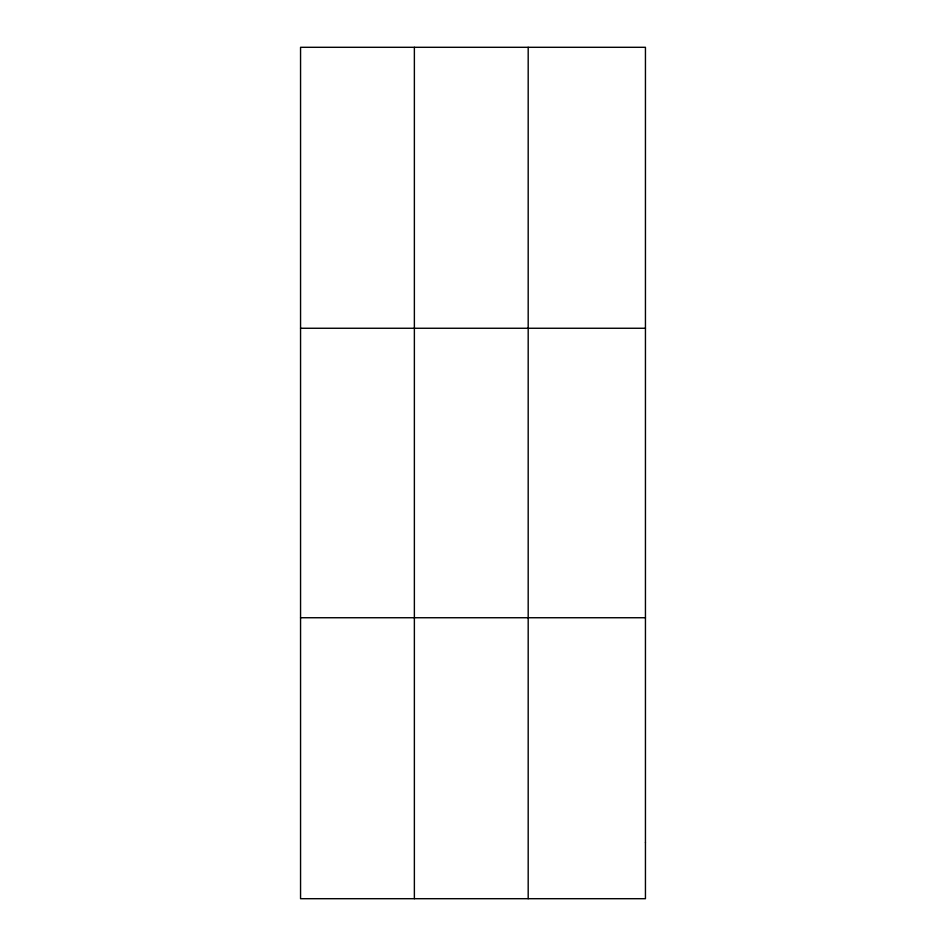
<?xml version="1.0" encoding="UTF-8"?>
<svg xmlns="http://www.w3.org/2000/svg" width="946" height="946" viewBox="0 0 946 946"><rect width="100%" height="100%" fill="white"/><g stroke="black" fill="none" stroke-linecap="round" stroke-linejoin="round"><path stroke-width="1.42" d="M414.372 47.3L414.372 898.7M528.187 47.3L528.187 898.7M300.556 328.262L645.444 328.262M300.556 617.738L645.444 617.738M645.444 842.508L645.444 898.7L300.556 898.7L300.556 47.3L645.444 47.3L645.444 842.508"/></g></svg>
